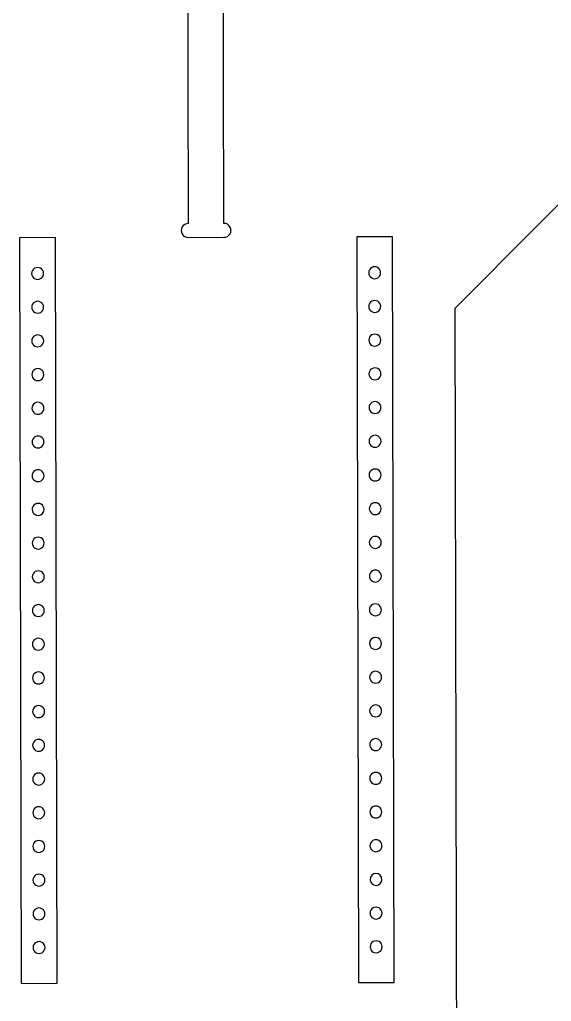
# Model space of a CAD drawing. Extents: x 77 to 3372, y 53 to 3929.
# Drawn here: x 967 to 1725, y 1216 to 2615 of the extents above; entities that cross this region are included whole.
import ezdxf

# ---------------------------------------------------------------- set-up
doc = ezdxf.new("R2010")
doc.units = 0
for name, color, linetype in [('Holes', 7, 'CONTINUOUS'), ('Pocket', 7, 'CONTINUOUS'), ('Profile', 7, 'CONTINUOUS')]:
    doc.layers.add(name, color=color, linetype=linetype)

msp = doc.modelspace()

# ---------------------------------------------------------------- linework, layer by layer
at = {"layer": 'Holes', "color": 7}
for points in [[(992.449745, 2261.826899)], [(992.449745, 2261.826899)], [(1472.920069, 2262.866931)], [(1472.920069, 2262.866931)], [(992.55406, 2213.779941)], [(992.55406, 2213.779941)], [(1473.024384, 2214.819405)], [(1473.024384, 2214.819405)], [(992.658375, 2165.732982)], [(992.658375, 2165.732982)], [(1473.128699, 2166.772163)], [(1473.128699, 2166.772163)], [(992.76269, 2117.68574)], [(992.76269, 2117.68574)], [(1473.233014, 2118.724921)], [(1473.233014, 2118.724921)], [(992.867005, 2069.638214)], [(992.867005, 2069.638214)], [(1473.337329, 2070.677962)], [(1473.337329, 2070.677962)], [(992.97132, 2021.591539)], [(992.97132, 2021.591539)], [(1473.441644, 2022.631004)], [(1473.441644, 2022.631004)], [(993.075635, 1973.544297)], [(993.075635, 1973.544297)], [(1473.545958, 1974.583478)], [(1473.545958, 1974.583478)], [(993.17995, 1925.497055)], [(993.17995, 1925.497055)], [(1473.650273, 1926.536519)], [(1473.650273, 1926.536519)], [(993.283925, 1877.450096)], [(993.283925, 1877.450096)], [(1473.754588, 1878.489844)], [(1473.754588, 1878.489844)], [(993.38824, 1829.402854)], [(993.38824, 1829.402854)], [(1473.858903, 1830.442602)], [(1473.858903, 1830.442602)], [(993.492555, 1781.355612)], [(993.492555, 1781.355612)], [(1473.963218, 1782.395076)], [(1473.963218, 1782.395076)], [(993.596869, 1733.308653)], [(993.596869, 1733.308653)], [(1474.067533, 1734.348118)], [(1474.067533, 1734.348118)], [(993.701184, 1685.261411)], [(993.701184, 1685.261411)], [(1474.171848, 1686.300876)], [(1474.171848, 1686.300876)], [(1474.276163, 1638.253917)], [(1474.276163, 1638.253917)], [(993.805499, 1637.214169)], [(993.805499, 1637.214169)], [(993.909814, 1589.16721)], [(993.909814, 1589.16721)], [(1474.380478, 1590.206958)], [(1474.380478, 1590.206958)], [(994.014129, 1541.120252)], [(994.014129, 1541.120252)], [(1474.484793, 1542.159433)], [(1474.484793, 1542.159433)], [(994.118444, 1493.073009)], [(994.118444, 1493.073009)], [(1474.589108, 1494.112474)], [(1474.589108, 1494.112474)], [(994.222759, 1445.025767)], [(994.222759, 1445.025767)], [(1474.693423, 1446.065232)], [(1474.693423, 1446.065232)], [(994.327074, 1396.978525)], [(994.327074, 1396.978525)], [(1474.797738, 1398.018273)], [(1474.797738, 1398.018273)], [(994.431389, 1348.93185)], [(994.431389, 1348.93185)], [(1474.902053, 1349.971031)], [(1474.902053, 1349.971031)], [(1475.006368, 1301.924072)], [(1475.006368, 1301.924072)], [(994.535704, 1300.884324)], [(994.535704, 1300.884324)]]:
    msp.add_lwpolyline(points, close=True, dxfattribs=at)
for points in [[(985.053451, 2257.573076), (983.529196, 2254.931414), (983.536304, 2251.675775), (985.07208, 2249.040795)], [(985.053451, 2257.573076), (983.529196, 2254.931414), (983.536304, 2251.675775), (985.07208, 2249.040795)], [(992.449745, 2261.826899), (989.399891, 2261.837857), (986.577707, 2260.214738), (985.053451, 2257.573076)], [(992.449745, 2261.826899), (989.399891, 2261.837857), (986.577707, 2260.214738), (985.053451, 2257.573076)], [(999.864544, 2257.605414), (998.328767, 2260.240394), (995.499522, 2261.851175), (992.449745, 2261.826899)], [(999.864544, 2257.605414), (998.328767, 2260.240394), (995.499522, 2261.851175), (992.449745, 2261.826899)], [(999.883173, 2249.073133), (1001.407429, 2251.714794), (1001.40032, 2254.970434), (999.864544, 2257.605414)], [(999.883173, 2249.073133), (1001.407429, 2251.714794), (1001.40032, 2254.970434), (999.864544, 2257.605414)], [(1465.563915, 2258.599723), (1464.050176, 2255.965394), (1464.056821, 2252.723604), (1465.581348, 2250.095503)], [(1465.563915, 2258.599723), (1464.050176, 2255.965394), (1464.056821, 2252.723604), (1465.581348, 2250.095503)], [(1472.920069, 2262.866931), (1469.881804, 2262.860702), (1467.077653, 2261.234052), (1465.563915, 2258.599723)], [(1472.920069, 2262.866931), (1469.881804, 2262.860702), (1467.077653, 2261.234052), (1465.563915, 2258.599723)], [(1480.293656, 2258.629918), (1478.76913, 2261.258019), (1475.958334, 2262.873159), (1472.920069, 2262.866931)], [(1480.293656, 2258.629918), (1478.76913, 2261.258019), (1475.958334, 2262.873159), (1472.920069, 2262.866931)], [(1480.311089, 2250.125698), (1481.824828, 2252.760027), (1481.818182, 2256.001817), (1480.293656, 2258.629918)], [(1480.311089, 2250.125698), (1481.824828, 2252.760027), (1481.818182, 2256.001817), (1480.293656, 2258.629918)], [(985.07208, 2249.040795), (986.607857, 2246.405814), (989.437102, 2244.795033), (992.486879, 2244.819309)], [(985.07208, 2249.040795), (986.607857, 2246.405814), (989.437102, 2244.795033), (992.486879, 2244.819309)], [(992.486879, 2244.819309), (995.536733, 2244.808351), (998.358917, 2246.431471), (999.883173, 2249.073133)], [(992.486879, 2244.819309), (995.536733, 2244.808351), (998.358917, 2246.431471), (999.883173, 2249.073133)], [(1465.581348, 2250.095503), (1467.105874, 2247.467402), (1469.91667, 2245.852262), (1472.954935, 2245.85849)], [(1465.581348, 2250.095503), (1467.105874, 2247.467402), (1469.91667, 2245.852262), (1472.954935, 2245.85849)], [(1472.954935, 2245.85849), (1475.9932, 2245.864719), (1478.79735, 2247.491369), (1480.311089, 2250.125698)], [(1472.954935, 2245.85849), (1475.9932, 2245.864719), (1478.79735, 2247.491369), (1480.311089, 2250.125698)], [(992.55406, 2213.779941), (989.515527, 2213.773859), (986.711109, 2212.147008), (985.197429, 2209.512336)], [(992.55406, 2213.779941), (989.515527, 2213.773859), (986.711109, 2212.147008), (985.197429, 2209.512336)], [(999.929256, 2209.544501), (998.404086, 2212.172538), (995.592591, 2213.787127), (992.55406, 2213.779941)], [(999.929256, 2209.544501), (998.404086, 2212.172538), (995.592591, 2213.787127), (992.55406, 2213.779941)], [(1473.024384, 2214.819405), (1469.979461, 2214.823291), (1467.16483, 2213.198892), (1465.64485, 2210.560477)], [(1473.024384, 2214.819405), (1469.979461, 2214.823291), (1467.16483, 2213.198892), (1465.64485, 2210.560477)], [(1480.421317, 2210.590769), (1478.890532, 2213.22293), (1476.069265, 2214.835775), (1473.024384, 2214.819405)], [(1480.421317, 2210.590769), (1478.890532, 2213.22293), (1476.069265, 2214.835775), (1473.024384, 2214.819405)], [(985.197429, 2209.512336), (983.683748, 2206.877665), (983.690827, 2203.635544), (985.215998, 2201.007507)], [(985.197429, 2209.512336), (983.683748, 2206.877665), (983.690827, 2203.635544), (985.215998, 2201.007507)], [(985.215998, 2201.007507), (986.741168, 2198.37947), (989.552663, 2196.764881), (992.591194, 2196.772067)], [(985.215998, 2201.007507), (986.741168, 2198.37947), (989.552663, 2196.764881), (992.591194, 2196.772067)], [(992.591194, 2196.772067), (995.629727, 2196.778149), (998.434145, 2198.405), (999.947825, 2201.039671)], [(992.591194, 2196.772067), (995.629727, 2196.778149), (998.434145, 2198.405), (999.947825, 2201.039671)], [(999.947825, 2201.039671), (1001.461506, 2203.674343), (1001.454427, 2206.916464), (999.929256, 2209.544501)], [(999.947825, 2201.039671), (1001.461506, 2203.674343), (1001.454427, 2206.916464), (999.929256, 2209.544501)], [(1465.64485, 2210.560477), (1464.12487, 2207.922063), (1464.131532, 2204.672328), (1465.662317, 2202.040168)], [(1465.64485, 2210.560477), (1464.12487, 2207.922063), (1464.131532, 2204.672328), (1465.662317, 2202.040168)], [(1465.662317, 2202.040168), (1467.193101, 2199.408007), (1470.014368, 2197.795162), (1473.05925, 2197.811532)], [(1465.662317, 2202.040168), (1467.193101, 2199.408007), (1470.014368, 2197.795162), (1473.05925, 2197.811532)], [(1473.05925, 2197.811532), (1476.104173, 2197.807646), (1478.918804, 2199.432045), (1480.438784, 2202.070459)], [(1473.05925, 2197.811532), (1476.104173, 2197.807646), (1478.918804, 2199.432045), (1480.438784, 2202.070459)], [(1480.438784, 2202.070459), (1481.958764, 2204.708874), (1481.952102, 2207.958609), (1480.421317, 2210.590769)], [(1480.438784, 2202.070459), (1481.958764, 2204.708874), (1481.952102, 2207.958609), (1480.421317, 2210.590769)], [(985.301619, 2161.465307), (983.787913, 2158.830592), (983.794992, 2155.588416), (985.320188, 2152.960335)], [(985.301619, 2161.465307), (983.787913, 2158.830592), (983.794992, 2155.588416), (985.320188, 2152.960335)], [(992.658375, 2165.732982), (989.619791, 2165.726901), (986.815326, 2164.100023), (985.301619, 2161.465307)], [(992.658375, 2165.732982), (989.619791, 2165.726901), (986.815326, 2164.100023), (985.301619, 2161.465307)], [(1000.033696, 2161.497472), (998.508499, 2164.125553), (995.696957, 2165.740169), (992.658375, 2165.732982)], [(1000.033696, 2161.497472), (998.508499, 2164.125553), (995.696957, 2165.740169), (992.658375, 2165.732982)], [(1000.052265, 2152.9925), (1001.565971, 2155.627215), (1001.558892, 2158.869391), (1000.033696, 2161.497472)], [(1000.052265, 2152.9925), (1001.565971, 2155.627215), (1001.558892, 2158.869391), (1000.033696, 2161.497472)], [(1465.727297, 2162.520896), (1464.201477, 2159.878634), (1464.208155, 2156.621442), (1465.744795, 2153.985458)], [(1465.727297, 2162.520896), (1464.201477, 2159.878634), (1464.208155, 2156.621442), (1465.744795, 2153.985458)], [(1473.128699, 2166.772163), (1470.077552, 2166.785476), (1467.253117, 2165.163158), (1465.727297, 2162.520896)], [(1473.128699, 2166.772163), (1470.077552, 2166.785476), (1467.253117, 2165.163158), (1465.727297, 2162.520896)], [(1480.547468, 2162.551278), (1479.010828, 2165.187262), (1476.179765, 2166.797986), (1473.128699, 2166.772163)], [(1480.547468, 2162.551278), (1479.010828, 2165.187262), (1476.179765, 2166.797986), (1473.128699, 2166.772163)], [(1480.564966, 2154.01584), (1482.090786, 2156.658102), (1482.084109, 2159.915294), (1480.547468, 2162.551278)], [(1480.564966, 2154.01584), (1482.090786, 2156.658102), (1482.084109, 2159.915294), (1480.547468, 2162.551278)], [(985.320188, 2152.960335), (986.845385, 2150.332254), (989.656927, 2148.717638), (992.695509, 2148.724825)], [(985.320188, 2152.960335), (986.845385, 2150.332254), (989.656927, 2148.717638), (992.695509, 2148.724825)], [(992.695509, 2148.724825), (995.734093, 2148.730906), (998.538558, 2150.357784), (1000.052265, 2152.9925)], [(992.695509, 2148.724825), (995.734093, 2148.730906), (998.538558, 2150.357784), (1000.052265, 2152.9925)], [(1465.744795, 2153.985458), (1467.281435, 2151.349474), (1470.112498, 2149.73875), (1473.163565, 2149.764573)], [(1465.744795, 2153.985458), (1467.281435, 2151.349474), (1470.112498, 2149.73875), (1473.163565, 2149.764573)], [(1473.163565, 2149.764573), (1476.214712, 2149.75126), (1479.039147, 2151.373578), (1480.564966, 2154.01584)], [(1473.163565, 2149.764573), (1476.214712, 2149.75126), (1479.039147, 2151.373578), (1480.564966, 2154.01584)], [(985.381834, 2113.426478), (983.861703, 2110.787526), (983.868799, 2107.537147), (985.40044, 2104.904858)], [(985.381834, 2113.426478), (983.861703, 2110.787526), (983.868799, 2107.537147), (985.40044, 2104.904858)], [(992.76269, 2117.68574), (989.717226, 2117.690029), (986.901966, 2116.06543), (985.381834, 2113.426478)], [(992.76269, 2117.68574), (989.717226, 2117.690029), (986.901966, 2116.06543), (985.381834, 2113.426478)], [(1000.162074, 2113.458748), (998.630433, 2116.091037), (995.808106, 2117.703327), (992.76269, 2117.68574)], [(1000.162074, 2113.458748), (998.630433, 2116.091037), (995.808106, 2117.703327), (992.76269, 2117.68574)], [(1000.18068, 2104.937129), (1001.700811, 2107.57608), (1001.693715, 2110.826459), (1000.162074, 2113.458748)], [(1000.18068, 2104.937129), (1001.700811, 2107.57608), (1001.693715, 2110.826459), (1000.162074, 2113.458748)], [(1465.821098, 2114.477401), (1464.292464, 2111.833299), (1464.299149, 2108.572521), (1465.838611, 2105.934708)], [(1465.821098, 2114.477401), (1464.292464, 2111.833299), (1464.299149, 2108.572521), (1465.838611, 2105.934708)], [(1473.233014, 2118.724921), (1470.178888, 2118.742798), (1467.349732, 2117.121504), (1465.821098, 2114.477401)], [(1473.233014, 2118.724921), (1470.178888, 2118.742798), (1467.349732, 2117.121504), (1465.821098, 2114.477401)], [(1480.662282, 2114.507827), (1479.122819, 2117.14564), (1476.28704, 2118.75532), (1473.233014, 2118.724921)], [(1480.662282, 2114.507827), (1479.122819, 2117.14564), (1476.28704, 2118.75532), (1473.233014, 2118.724921)], [(1480.679795, 2105.965134), (1482.208429, 2108.609236), (1482.201745, 2111.870014), (1480.662282, 2114.507827)], [(1480.679795, 2105.965134), (1482.208429, 2108.609236), (1482.201745, 2111.870014), (1480.662282, 2114.507827)], [(985.40044, 2104.904858), (986.93208, 2102.27257), (989.754408, 2100.660279), (992.799824, 2100.677866)], [(985.40044, 2104.904858), (986.93208, 2102.27257), (989.754408, 2100.660279), (992.799824, 2100.677866)], [(992.799824, 2100.677866), (995.845287, 2100.673578), (998.660548, 2102.298177), (1000.18068, 2104.937129)], [(992.799824, 2100.677866), (995.845287, 2100.673578), (998.660548, 2102.298177), (1000.18068, 2104.937129)], [(1465.838611, 2105.934708), (1467.378074, 2103.296896), (1470.213853, 2101.687215), (1473.26788, 2101.717614)], [(1465.838611, 2105.934708), (1467.378074, 2103.296896), (1470.213853, 2101.687215), (1473.26788, 2101.717614)], [(1473.26788, 2101.717614), (1476.322005, 2101.699737), (1479.151161, 2103.321031), (1480.679795, 2105.965134)], [(1473.26788, 2101.717614), (1476.322005, 2101.699737), (1479.151161, 2103.321031), (1480.679795, 2105.965134)], [(985.473788, 2065.383329), (983.950353, 2062.742212), (983.957459, 2059.487624), (985.492412, 2056.853185)], [(985.473788, 2065.383329), (983.950353, 2062.742212), (983.957459, 2059.487624), (985.492412, 2056.853185)], [(992.867005, 2069.638214), (989.818028, 2069.647853), (986.997223, 2068.024446), (985.473788, 2065.383329)], [(992.867005, 2069.638214), (989.818028, 2069.647853), (986.997223, 2068.024446), (985.473788, 2065.383329)], [(1000.278731, 2065.415654), (998.743778, 2068.050093), (995.915911, 2069.661167), (992.867005, 2069.638214)], [(1000.278731, 2065.415654), (998.743778, 2068.050093), (995.915911, 2069.661167), (992.867005, 2069.638214)], [(1000.297356, 2056.885509), (1001.820791, 2059.526626), (1001.813685, 2062.781214), (1000.278731, 2065.415654)], [(1000.297356, 2056.885509), (1001.820791, 2059.526626), (1001.813685, 2062.781214), (1000.278731, 2065.415654)], [(1465.981297, 2066.410826), (1464.467584, 2063.77654), (1464.474229, 2060.534804), (1465.99873, 2057.906747)], [(1465.981297, 2066.410826), (1464.467584, 2063.77654), (1464.474229, 2060.534804), (1465.99873, 2057.906747)], [(1473.337329, 2070.677962), (1470.299114, 2070.671734), (1467.495011, 2069.045111), (1465.981297, 2066.410826)], [(1473.337329, 2070.677962), (1470.299114, 2070.671734), (1467.495011, 2069.045111), (1465.981297, 2066.410826)], [(1465.99873, 2057.906747), (1467.523231, 2055.27869), (1470.33398, 2053.663577), (1473.372195, 2053.669805)], [(1465.99873, 2057.906747), (1467.523231, 2055.27869), (1470.33398, 2053.663577), (1473.372195, 2053.669805)], [(1480.710793, 2066.44102), (1479.186292, 2069.069077), (1476.375543, 2070.68419), (1473.337329, 2070.677962)], [(1480.710793, 2066.44102), (1479.186292, 2069.069077), (1476.375543, 2070.68419), (1473.337329, 2070.677962)], [(1473.372195, 2053.669805), (1476.410409, 2053.676034), (1479.214513, 2055.302657), (1480.728226, 2057.936942)], [(1473.372195, 2053.669805), (1476.410409, 2053.676034), (1479.214513, 2055.302657), (1480.728226, 2057.936942)], [(1480.728226, 2057.936942), (1482.24194, 2060.571227), (1482.235294, 2063.812964), (1480.710793, 2066.44102)], [(1480.728226, 2057.936942), (1482.24194, 2060.571227), (1482.235294, 2063.812964), (1480.710793, 2066.44102)], [(985.492412, 2056.853185), (987.027366, 2054.218746), (989.855233, 2052.607671), (992.904139, 2052.630624)], [(985.492412, 2056.853185), (987.027366, 2054.218746), (989.855233, 2052.607671), (992.904139, 2052.630624)], [(992.904139, 2052.630624), (995.953116, 2052.620985), (998.773921, 2054.244393), (1000.297356, 2056.885509)], [(992.904139, 2052.630624), (995.953116, 2052.620985), (998.773921, 2054.244393), (1000.297356, 2056.885509)], [(985.614689, 2017.323935), (984.101008, 2014.689263), (984.108087, 2011.447142), (985.633257, 2008.819105)], [(985.614689, 2017.323935), (984.101008, 2014.689263), (984.108087, 2011.447142), (985.633257, 2008.819105)], [(992.97132, 2021.591539), (989.932786, 2021.585457), (987.128369, 2019.958606), (985.614689, 2017.323935)], [(992.97132, 2021.591539), (989.932786, 2021.585457), (987.128369, 2019.958606), (985.614689, 2017.323935)], [(1000.346516, 2017.356099), (998.821345, 2019.984136), (996.009851, 2021.598726), (992.97132, 2021.591539)], [(1000.346516, 2017.356099), (998.821345, 2019.984136), (996.009851, 2021.598726), (992.97132, 2021.591539)], [(1000.365085, 2008.85127), (1001.878766, 2011.485941), (1001.871687, 2014.728063), (1000.346516, 2017.356099)], [(1000.365085, 2008.85127), (1001.878766, 2011.485941), (1001.871687, 2014.728063), (1000.346516, 2017.356099)], [(1466.06211, 2018.372076), (1464.54213, 2015.733661), (1464.548792, 2012.483927), (1466.079576, 2009.851766)], [(1466.06211, 2018.372076), (1464.54213, 2015.733661), (1464.548792, 2012.483927), (1466.079576, 2009.851766)], [(1473.441644, 2022.631004), (1470.396721, 2022.63489), (1467.58209, 2021.01049), (1466.06211, 2018.372076)], [(1473.441644, 2022.631004), (1470.396721, 2022.63489), (1467.58209, 2021.01049), (1466.06211, 2018.372076)], [(1480.838577, 2018.402368), (1479.307792, 2021.034528), (1476.486525, 2022.647374), (1473.441644, 2022.631004)], [(1480.838577, 2018.402368), (1479.307792, 2021.034528), (1476.486525, 2022.647374), (1473.441644, 2022.631004)], [(1480.856043, 2009.882058), (1482.376023, 2012.520472), (1482.369361, 2015.770207), (1480.838577, 2018.402368)], [(1480.856043, 2009.882058), (1482.376023, 2012.520472), (1482.369361, 2015.770207), (1480.838577, 2018.402368)], [(985.633257, 2008.819105), (987.158428, 2006.191069), (989.969923, 2004.576479), (993.008454, 2004.583666)], [(985.633257, 2008.819105), (987.158428, 2006.191069), (989.969923, 2004.576479), (993.008454, 2004.583666)], [(993.008454, 2004.583666), (996.046987, 2004.589747), (998.851405, 2006.216598), (1000.365085, 2008.85127)], [(993.008454, 2004.583666), (996.046987, 2004.589747), (998.851405, 2006.216598), (1000.365085, 2008.85127)], [(1466.079576, 2009.851766), (1467.610361, 2007.219606), (1470.431628, 2005.60676), (1473.47651, 2005.62313)], [(1466.079576, 2009.851766), (1467.610361, 2007.219606), (1470.431628, 2005.60676), (1473.47651, 2005.62313)], [(1473.47651, 2005.62313), (1476.521433, 2005.619244), (1479.336063, 2007.243643), (1480.856043, 2009.882058)], [(1473.47651, 2005.62313), (1476.521433, 2005.619244), (1479.336063, 2007.243643), (1480.856043, 2009.882058)], [(993.075635, 1973.544297), (990.030171, 1973.548586), (987.214911, 1971.923987), (985.694779, 1969.285035)], [(993.075635, 1973.544297), (990.030171, 1973.548586), (987.214911, 1971.923987), (985.694779, 1969.285035)], [(1000.475019, 1969.317305), (998.943378, 1971.949594), (996.121051, 1973.561884), (993.075635, 1973.544297)], [(1000.475019, 1969.317305), (998.943378, 1971.949594), (996.121051, 1973.561884), (993.075635, 1973.544297)], [(1473.545958, 1974.583478), (1470.491833, 1974.601355), (1467.662677, 1972.980061), (1466.134043, 1970.335959)], [(1473.545958, 1974.583478), (1470.491833, 1974.601355), (1467.662677, 1972.980061), (1466.134043, 1970.335959)], [(1480.975227, 1970.366384), (1479.435764, 1973.004197), (1476.599985, 1974.613877), (1473.545958, 1974.583478)], [(1480.975227, 1970.366384), (1479.435764, 1973.004197), (1476.599985, 1974.613877), (1473.545958, 1974.583478)], [(985.694779, 1969.285035), (984.174648, 1966.646083), (984.181744, 1963.395704), (985.713385, 1960.763415)], [(985.694779, 1969.285035), (984.174648, 1966.646083), (984.181744, 1963.395704), (985.713385, 1960.763415)], [(985.713385, 1960.763415), (987.245025, 1958.131127), (990.067353, 1956.518836), (993.112769, 1956.536424)], [(985.713385, 1960.763415), (987.245025, 1958.131127), (990.067353, 1956.518836), (993.112769, 1956.536424)], [(993.112769, 1956.536424), (996.158232, 1956.532135), (998.973493, 1958.156734), (1000.493624, 1960.795686)], [(993.112769, 1956.536424), (996.158232, 1956.532135), (998.973493, 1958.156734), (1000.493624, 1960.795686)], [(1000.493624, 1960.795686), (1002.013756, 1963.434637), (1002.006659, 1966.685016), (1000.475019, 1969.317305)], [(1000.493624, 1960.795686), (1002.013756, 1963.434637), (1002.006659, 1966.685016), (1000.475019, 1969.317305)], [(1466.134043, 1970.335959), (1464.605409, 1967.691856), (1464.612094, 1964.431078), (1466.151556, 1961.793265)], [(1466.134043, 1970.335959), (1464.605409, 1967.691856), (1464.612094, 1964.431078), (1466.151556, 1961.793265)], [(1466.151556, 1961.793265), (1467.691019, 1959.155453), (1470.526798, 1957.545772), (1473.580825, 1957.576172)], [(1466.151556, 1961.793265), (1467.691019, 1959.155453), (1470.526798, 1957.545772), (1473.580825, 1957.576172)], [(1473.580825, 1957.576172), (1476.63495, 1957.558294), (1479.464106, 1959.179588), (1480.99274, 1961.823691)], [(1473.580825, 1957.576172), (1476.63495, 1957.558294), (1479.464106, 1959.179588), (1480.99274, 1961.823691)], [(1480.99274, 1961.823691), (1482.521374, 1964.467793), (1482.51469, 1967.728571), (1480.975227, 1970.366384)], [(1480.99274, 1961.823691), (1482.521374, 1964.467793), (1482.51469, 1967.728571), (1480.975227, 1970.366384)], [(985.799094, 1921.237793), (984.278962, 1918.598841), (984.286059, 1915.348462), (985.8177, 1912.716173)], [(985.799094, 1921.237793), (984.278962, 1918.598841), (984.286059, 1915.348462), (985.8177, 1912.716173)], [(993.17995, 1925.497055), (990.134486, 1925.501344), (987.319226, 1923.876744), (985.799094, 1921.237793)], [(993.17995, 1925.497055), (990.134486, 1925.501344), (987.319226, 1923.876744), (985.799094, 1921.237793)], [(1000.579334, 1921.270063), (999.047693, 1923.902352), (996.225366, 1925.514642), (993.17995, 1925.497055)], [(1000.579334, 1921.270063), (999.047693, 1923.902352), (996.225366, 1925.514642), (993.17995, 1925.497055)], [(1000.597939, 1912.748443), (1002.118071, 1915.387395), (1002.110974, 1918.637774), (1000.579334, 1921.270063)], [(1000.597939, 1912.748443), (1002.118071, 1915.387395), (1002.110974, 1918.637774), (1000.579334, 1921.270063)], [(1466.289276, 1922.271106), (1464.774259, 1919.635929), (1464.780962, 1916.39249), (1466.306859, 1913.763597)], [(1466.289276, 1922.271106), (1464.774259, 1919.635929), (1464.780962, 1916.39249), (1466.306859, 1913.763597)], [(1473.650273, 1926.536519), (1470.610632, 1926.532448), (1467.804294, 1924.906284), (1466.289276, 1922.271106)], [(1473.650273, 1926.536519), (1470.610632, 1926.532448), (1467.804294, 1924.906284), (1466.289276, 1922.271106)], [(1481.028838, 1922.301568), (1479.502941, 1924.930461), (1476.689906, 1926.545012), (1473.650273, 1926.536519)], [(1481.028838, 1922.301568), (1479.502941, 1924.930461), (1476.689906, 1926.545012), (1473.650273, 1926.536519)], [(1481.04642, 1913.794059), (1482.561437, 1916.429236), (1482.554734, 1919.672675), (1481.028838, 1922.301568)], [(1481.04642, 1913.794059), (1482.561437, 1916.429236), (1482.554734, 1919.672675), (1481.028838, 1922.301568)], [(985.8177, 1912.716173), (987.34934, 1910.083885), (990.171668, 1908.471594), (993.217084, 1908.489181)], [(985.8177, 1912.716173), (987.34934, 1910.083885), (990.171668, 1908.471594), (993.217084, 1908.489181)], [(993.217084, 1908.489181), (996.262547, 1908.484893), (999.077808, 1910.109492), (1000.597939, 1912.748443)], [(993.217084, 1908.489181), (996.262547, 1908.484893), (999.077808, 1910.109492), (1000.597939, 1912.748443)], [(1466.306859, 1913.763597), (1467.832755, 1911.134704), (1470.645791, 1909.520153), (1473.685423, 1909.528646)], [(1466.306859, 1913.763597), (1467.832755, 1911.134704), (1470.645791, 1909.520153), (1473.685423, 1909.528646)], [(1473.685423, 1909.528646), (1476.725065, 1909.532717), (1479.531403, 1911.158882), (1481.04642, 1913.794059)], [(1473.685423, 1909.528646), (1476.725065, 1909.532717), (1479.531403, 1911.158882), (1481.04642, 1913.794059)], [(993.283925, 1877.450096), (990.245391, 1877.444014), (987.440974, 1875.817163), (985.927293, 1873.182492)], [(993.283925, 1877.450096), (990.245391, 1877.444014), (987.440974, 1875.817163), (985.927293, 1873.182492)], [(1000.659121, 1873.214656), (999.13395, 1875.842693), (996.322456, 1877.457283), (993.283925, 1877.450096)], [(1000.659121, 1873.214656), (999.13395, 1875.842693), (996.322456, 1877.457283), (993.283925, 1877.450096)], [(1473.754588, 1878.489844), (1470.709636, 1878.493648), (1467.895018, 1876.869168), (1466.375076, 1874.230697)], [(1473.754588, 1878.489844), (1470.709636, 1878.493648), (1467.895018, 1876.869168), (1466.375076, 1874.230697)], [(1481.151642, 1874.261235), (1479.620808, 1876.893401), (1476.799499, 1878.506234), (1473.754588, 1878.489844)], [(1481.151642, 1874.261235), (1479.620808, 1876.893401), (1476.799499, 1878.506234), (1473.754588, 1878.489844)], [(985.927293, 1873.182492), (984.413613, 1870.54782), (984.420691, 1867.305699), (985.945862, 1864.677662)], [(985.927293, 1873.182492), (984.413613, 1870.54782), (984.420691, 1867.305699), (985.945862, 1864.677662)], [(985.945862, 1864.677662), (987.471033, 1862.049626), (990.282527, 1860.435036), (993.321058, 1860.442223)], [(985.945862, 1864.677662), (987.471033, 1862.049626), (990.282527, 1860.435036), (993.321058, 1860.442223)], [(993.321058, 1860.442223), (996.359592, 1860.448304), (999.164009, 1862.075155), (1000.67769, 1864.709827)], [(993.321058, 1860.442223), (996.359592, 1860.448304), (999.164009, 1862.075155), (1000.67769, 1864.709827)], [(1000.67769, 1864.709827), (1002.19137, 1867.344498), (1002.184292, 1870.58662), (1000.659121, 1873.214656)], [(1000.67769, 1864.709827), (1002.19137, 1867.344498), (1002.184292, 1870.58662), (1000.659121, 1873.214656)], [(1466.375076, 1874.230697), (1464.855134, 1871.592226), (1464.86185, 1868.342463), (1466.392684, 1865.710296)], [(1466.375076, 1874.230697), (1464.855134, 1871.592226), (1464.86185, 1868.342463), (1466.392684, 1865.710296)], [(1466.392684, 1865.710296), (1467.923519, 1863.07813), (1470.744827, 1861.465298), (1473.789738, 1861.481687)], [(1466.392684, 1865.710296), (1467.923519, 1863.07813), (1470.744827, 1861.465298), (1473.789738, 1861.481687)], [(1473.789738, 1861.481687), (1476.834691, 1861.477883), (1479.649309, 1863.102363), (1481.169251, 1865.740834)], [(1473.789738, 1861.481687), (1476.834691, 1861.477883), (1479.649309, 1863.102363), (1481.169251, 1865.740834)], [(1481.169251, 1865.740834), (1482.689192, 1868.379305), (1482.682476, 1871.629069), (1481.151642, 1874.261235)], [(1481.169251, 1865.740834), (1482.689192, 1868.379305), (1482.682476, 1871.629069), (1481.151642, 1874.261235)], [(986.013978, 1825.141319), (984.495603, 1822.503534), (984.502695, 1819.255404), (986.032573, 1816.624274)], [(986.013978, 1825.141319), (984.495603, 1822.503534), (984.502695, 1819.255404), (986.032573, 1816.624274)], [(993.38824, 1829.402854), (990.34466, 1829.404319), (987.532352, 1827.779105), (986.013978, 1825.141319)], [(993.38824, 1829.402854), (990.34466, 1829.404319), (987.532352, 1827.779105), (986.013978, 1825.141319)], [(1000.78104, 1825.173561), (999.251161, 1827.804691), (996.431783, 1829.417609), (993.38824, 1829.402854)], [(1000.78104, 1825.173561), (999.251161, 1827.804691), (996.431783, 1829.417609), (993.38824, 1829.402854)], [(1000.799635, 1816.656515), (1002.31801, 1819.294301), (1002.310918, 1822.54243), (1000.78104, 1825.173561)], [(1000.799635, 1816.656515), (1002.31801, 1819.294301), (1002.310918, 1822.54243), (1000.78104, 1825.173561)], [(1466.479247, 1826.183604), (1464.959241, 1823.545145), (1464.965903, 1820.295356), (1466.496713, 1817.663152)], [(1466.479247, 1826.183604), (1464.959241, 1823.545145), (1464.965903, 1820.295356), (1466.496713, 1817.663152)], [(1473.858903, 1830.442602), (1470.81393, 1830.446488), (1467.999252, 1828.822062), (1466.479247, 1826.183604)], [(1473.858903, 1830.442602), (1470.81393, 1830.446488), (1467.999252, 1828.822062), (1466.479247, 1826.183604)], [(1481.25596, 1826.213895), (1479.72515, 1828.8461), (1476.903835, 1830.458972), (1473.858903, 1830.442602)], [(1481.25596, 1826.213895), (1479.72515, 1828.8461), (1476.903835, 1830.458972), (1473.858903, 1830.442602)], [(1481.273426, 1817.693444), (1482.793432, 1820.331902), (1482.78677, 1823.581691), (1481.25596, 1826.213895)], [(1481.273426, 1817.693444), (1482.793432, 1820.331902), (1482.78677, 1823.581691), (1481.25596, 1826.213895)], [(986.032573, 1816.624274), (987.562452, 1813.993143), (990.38183, 1812.380226), (993.425373, 1812.394981)], [(986.032573, 1816.624274), (987.562452, 1813.993143), (990.38183, 1812.380226), (993.425373, 1812.394981)], [(993.425373, 1812.394981), (996.468953, 1812.393516), (999.281261, 1814.018729), (1000.799635, 1816.656515)], [(993.425373, 1812.394981), (996.468953, 1812.393516), (999.281261, 1814.018729), (1000.799635, 1816.656515)], [(1466.496713, 1817.663152), (1468.027523, 1815.030947), (1470.848837, 1813.418075), (1473.893769, 1813.434445)], [(1466.496713, 1817.663152), (1468.027523, 1815.030947), (1470.848837, 1813.418075), (1473.893769, 1813.434445)], [(1473.893769, 1813.434445), (1476.938743, 1813.430559), (1479.753421, 1815.054985), (1481.273426, 1817.693444)], [(1473.893769, 1813.434445), (1476.938743, 1813.430559), (1479.753421, 1815.054985), (1481.273426, 1817.693444)], [(993.492555, 1781.355612), (990.447091, 1781.359901), (987.631831, 1779.735302), (986.111699, 1777.09635)], [(993.492555, 1781.355612), (990.447091, 1781.359901), (987.631831, 1779.735302), (986.111699, 1777.09635)], [(1000.891939, 1777.12862), (999.360298, 1779.760909), (996.53797, 1781.373199), (993.492555, 1781.355612)], [(1000.891939, 1777.12862), (999.360298, 1779.760909), (996.53797, 1781.373199), (993.492555, 1781.355612)], [(1466.560681, 1778.144103), (1465.034583, 1775.501602), (1465.041315, 1772.243997), (1466.578323, 1769.607826)], [(1466.560681, 1778.144103), (1465.034583, 1775.501602), (1465.041315, 1772.243997), (1466.578323, 1769.607826)], [(1473.963218, 1782.395076), (1470.911727, 1782.408856), (1468.086779, 1780.786604), (1466.560681, 1778.144103)], [(1473.963218, 1782.395076), (1470.911727, 1782.408856), (1468.086779, 1780.786604), (1466.560681, 1778.144103)], [(1481.383264, 1778.174737), (1479.846256, 1780.810907), (1477.014626, 1782.421469), (1473.963218, 1782.395076)], [(1481.383264, 1778.174737), (1479.846256, 1780.810907), (1477.014626, 1782.421469), (1473.963218, 1782.395076)], [(1481.400905, 1769.63846), (1482.927003, 1772.280961), (1482.920271, 1775.538566), (1481.383264, 1778.174737)], [(1481.400905, 1769.63846), (1482.927003, 1772.280961), (1482.920271, 1775.538566), (1481.383264, 1778.174737)], [(986.111699, 1777.09635), (984.591567, 1774.457398), (984.598664, 1771.207019), (986.130304, 1768.57473)], [(986.111699, 1777.09635), (984.591567, 1774.457398), (984.598664, 1771.207019), (986.130304, 1768.57473)], [(986.130304, 1768.57473), (987.661945, 1765.942442), (990.484273, 1764.330151), (993.529688, 1764.347739)], [(986.130304, 1768.57473), (987.661945, 1765.942442), (990.484273, 1764.330151), (993.529688, 1764.347739)], [(993.529688, 1764.347739), (996.575152, 1764.34345), (999.390412, 1765.968049), (1000.910544, 1768.607001)], [(993.529688, 1764.347739), (996.575152, 1764.34345), (999.390412, 1765.968049), (1000.910544, 1768.607001)], [(1000.910544, 1768.607001), (1002.430676, 1771.245952), (1002.423579, 1774.496331), (1000.891939, 1777.12862)], [(1000.910544, 1768.607001), (1002.430676, 1771.245952), (1002.423579, 1774.496331), (1000.891939, 1777.12862)], [(1466.578323, 1769.607826), (1468.11533, 1766.971655), (1470.94696, 1765.361094), (1473.998368, 1765.387487)], [(1466.578323, 1769.607826), (1468.11533, 1766.971655), (1470.94696, 1765.361094), (1473.998368, 1765.387487)], [(1473.998368, 1765.387487), (1477.049859, 1765.373707), (1479.874808, 1766.995959), (1481.400905, 1769.63846)], [(1473.998368, 1765.387487), (1477.049859, 1765.373707), (1479.874808, 1766.995959), (1481.400905, 1769.63846)], [(986.216014, 1729.049391), (984.695882, 1726.410439), (984.702979, 1723.16006), (986.234619, 1720.527772)], [(986.216014, 1729.049391), (984.695882, 1726.410439), (984.702979, 1723.16006), (986.234619, 1720.527772)], [(993.596869, 1733.308653), (990.551406, 1733.312942), (987.736146, 1731.688343), (986.216014, 1729.049391)], [(993.596869, 1733.308653), (990.551406, 1733.312942), (987.736146, 1731.688343), (986.216014, 1729.049391)], [(1000.996253, 1729.081661), (999.464613, 1731.71395), (996.642285, 1733.32624), (993.596869, 1733.308653)], [(1000.996253, 1729.081661), (999.464613, 1731.71395), (996.642285, 1733.32624), (993.596869, 1733.308653)], [(1001.014859, 1720.560042), (1002.534991, 1723.198994), (1002.527894, 1726.449373), (1000.996253, 1729.081661)], [(1001.014859, 1720.560042), (1002.534991, 1723.198994), (1002.527894, 1726.449373), (1000.996253, 1729.081661)], [(1474.067533, 1734.348118), (1469.370939, 1734.338411), (1465.571465, 1730.523201), (1465.581171, 1725.826606)], [(1474.067533, 1734.348118), (1469.370939, 1734.338411), (1465.571465, 1730.523201), (1465.581171, 1725.826606)], [(1465.581171, 1725.826606), (1465.590878, 1721.130012), (1469.406088, 1717.330538), (1474.102683, 1717.340244)], [(1465.581171, 1725.826606), (1465.590878, 1721.130012), (1469.406088, 1717.330538), (1474.102683, 1717.340244)], [(1481.440946, 1730.11137), (1479.916426, 1732.739357), (1477.105697, 1734.354397), (1474.067533, 1734.348118)], [(1481.440946, 1730.11137), (1479.916426, 1732.739357), (1477.105697, 1734.354397), (1474.067533, 1734.348118)], [(1474.102683, 1717.340244), (1477.140847, 1717.346523), (1479.944876, 1718.973166), (1481.458521, 1721.607433)], [(1474.102683, 1717.340244), (1477.140847, 1717.346523), (1479.944876, 1718.973166), (1481.458521, 1721.607433)], [(1481.458521, 1721.607433), (1482.972165, 1724.2417), (1482.965465, 1727.483382), (1481.440946, 1730.11137)], [(1481.458521, 1721.607433), (1482.972165, 1724.2417), (1482.965465, 1727.483382), (1481.440946, 1730.11137)], [(986.234619, 1720.527772), (987.76626, 1717.895483), (990.588588, 1716.283193), (993.634003, 1716.30078)], [(986.234619, 1720.527772), (987.76626, 1717.895483), (990.588588, 1716.283193), (993.634003, 1716.30078)], [(993.634003, 1716.30078), (996.679467, 1716.296491), (999.494727, 1717.92109), (1001.014859, 1720.560042)], [(993.634003, 1716.30078), (996.679467, 1716.296491), (999.494727, 1717.92109), (1001.014859, 1720.560042)], [(986.344553, 1680.993807), (984.830873, 1678.359135), (984.837951, 1675.117014), (986.363122, 1672.488977)], [(986.344553, 1680.993807), (984.830873, 1678.359135), (984.837951, 1675.117014), (986.363122, 1672.488977)], [(993.701184, 1685.261411), (990.662651, 1685.255329), (987.858234, 1683.628478), (986.344553, 1680.993807)], [(993.701184, 1685.261411), (990.662651, 1685.255329), (987.858234, 1683.628478), (986.344553, 1680.993807)], [(1001.076381, 1681.025971), (999.55121, 1683.654008), (996.739715, 1685.268598), (993.701184, 1685.261411)], [(1001.076381, 1681.025971), (999.55121, 1683.654008), (996.739715, 1685.268598), (993.701184, 1685.261411)], [(1001.09495, 1672.521142), (1002.60863, 1675.155813), (1002.601552, 1678.397935), (1001.076381, 1681.025971)], [(1001.09495, 1672.521142), (1002.60863, 1675.155813), (1002.601552, 1678.397935), (1001.076381, 1681.025971)], [(1466.792314, 1682.041948), (1465.272334, 1679.403533), (1465.278996, 1676.153799), (1466.809781, 1673.521638)], [(1466.792314, 1682.041948), (1465.272334, 1679.403533), (1465.278996, 1676.153799), (1466.809781, 1673.521638)], [(1474.171848, 1686.300876), (1471.126925, 1686.304762), (1468.312294, 1684.680362), (1466.792314, 1682.041948)], [(1474.171848, 1686.300876), (1471.126925, 1686.304762), (1468.312294, 1684.680362), (1466.792314, 1682.041948)], [(1481.568781, 1682.07224), (1480.037997, 1684.7044), (1477.21673, 1686.317246), (1474.171848, 1686.300876)], [(1481.568781, 1682.07224), (1480.037997, 1684.7044), (1477.21673, 1686.317246), (1474.171848, 1686.300876)], [(1481.586248, 1673.55193), (1483.106228, 1676.190344), (1483.099566, 1679.440079), (1481.568781, 1682.07224)], [(1481.586248, 1673.55193), (1483.106228, 1676.190344), (1483.099566, 1679.440079), (1481.568781, 1682.07224)], [(986.363122, 1672.488977), (987.888293, 1669.860941), (990.699787, 1668.246351), (993.738318, 1668.253538)], [(986.363122, 1672.488977), (987.888293, 1669.860941), (990.699787, 1668.246351), (993.738318, 1668.253538)], [(993.738318, 1668.253538), (996.776852, 1668.259619), (999.581269, 1669.88647), (1001.09495, 1672.521142)], [(993.738318, 1668.253538), (996.776852, 1668.259619), (999.581269, 1669.88647), (1001.09495, 1672.521142)], [(1466.809781, 1673.521638), (1468.340566, 1670.889478), (1471.161833, 1669.276632), (1474.206714, 1669.293002)], [(1466.809781, 1673.521638), (1468.340566, 1670.889478), (1471.161833, 1669.276632), (1474.206714, 1669.293002)], [(1474.206714, 1669.293002), (1477.251637, 1669.289116), (1480.066268, 1670.913515), (1481.586248, 1673.55193)], [(1474.206714, 1669.293002), (1477.251637, 1669.289116), (1480.066268, 1670.913515), (1481.586248, 1673.55193)], [(1474.276163, 1638.253917), (1471.231261, 1638.257721), (1468.41669, 1636.633268), (1466.896774, 1633.994841)], [(1474.276163, 1638.253917), (1471.231261, 1638.257721), (1468.41669, 1636.633268), (1466.896774, 1633.994841)], [(1481.673094, 1634.025379), (1480.142285, 1636.657501), (1477.321023, 1638.270306), (1474.276163, 1638.253917)], [(1481.673094, 1634.025379), (1480.142285, 1636.657501), (1477.321023, 1638.270306), (1474.276163, 1638.253917)], [(986.410121, 1632.96003), (984.886109, 1630.31853), (984.893217, 1627.063204), (986.428749, 1624.428384)], [(986.410121, 1632.96003), (984.886109, 1630.31853), (984.893217, 1627.063204), (986.428749, 1624.428384)], [(993.805499, 1637.214169), (990.755906, 1637.224735), (987.934132, 1635.601529), (986.410121, 1632.96003)], [(993.805499, 1637.214169), (990.755906, 1637.224735), (987.934132, 1635.601529), (986.410121, 1632.96003)], [(986.428749, 1624.428384), (987.96428, 1621.793565), (990.793115, 1620.182697), (993.842633, 1620.206579)], [(986.428749, 1624.428384), (987.96428, 1621.793565), (990.793115, 1620.182697), (993.842633, 1620.206579)], [(1001.219384, 1632.992364), (999.683852, 1635.627183), (996.855017, 1637.238051), (993.805499, 1637.214169)], [(1001.219384, 1632.992364), (999.683852, 1635.627183), (996.855017, 1637.238051), (993.805499, 1637.214169)], [(993.842633, 1620.206579), (996.892227, 1620.196013), (999.714, 1621.819219), (1001.238012, 1624.460718)], [(993.842633, 1620.206579), (996.892227, 1620.196013), (999.714, 1621.819219), (1001.238012, 1624.460718)], [(1001.238012, 1624.460718), (1002.762023, 1627.102218), (1002.754916, 1630.357544), (1001.219384, 1632.992364)], [(1001.238012, 1624.460718), (1002.762023, 1627.102218), (1002.754916, 1630.357544), (1001.219384, 1632.992364)], [(1466.896774, 1633.994841), (1465.376857, 1631.356414), (1465.383573, 1628.106704), (1466.914382, 1625.474582)], [(1466.896774, 1633.994841), (1465.376857, 1631.356414), (1465.383573, 1628.106704), (1466.914382, 1625.474582)], [(1466.914382, 1625.474582), (1468.445191, 1622.84246), (1471.266452, 1621.229654), (1474.311313, 1621.246044)], [(1466.914382, 1625.474582), (1468.445191, 1622.84246), (1471.266452, 1621.229654), (1474.311313, 1621.246044)], [(1474.311313, 1621.246044), (1477.356215, 1621.24224), (1480.170786, 1622.866693), (1481.690702, 1625.50512)], [(1474.311313, 1621.246044), (1477.356215, 1621.24224), (1480.170786, 1622.866693), (1481.690702, 1625.50512)], [(1481.690702, 1625.50512), (1483.210619, 1628.143547), (1483.203903, 1631.393256), (1481.673094, 1634.025379)], [(1481.690702, 1625.50512), (1483.210619, 1628.143547), (1483.203903, 1631.393256), (1481.673094, 1634.025379)], [(986.528959, 1584.907948), (985.008827, 1582.268996), (985.015924, 1579.018618), (986.547564, 1576.386329)], [(986.528959, 1584.907948), (985.008827, 1582.268996), (985.015924, 1579.018618), (986.547564, 1576.386329)], [(993.909814, 1589.16721), (990.864351, 1589.171499), (988.04909, 1587.5469), (986.528959, 1584.907948)], [(993.909814, 1589.16721), (990.864351, 1589.171499), (988.04909, 1587.5469), (986.528959, 1584.907948)], [(1001.309198, 1584.940218), (999.777558, 1587.572507), (996.95523, 1589.184798), (993.909814, 1589.16721)], [(1001.309198, 1584.940218), (999.777558, 1587.572507), (996.95523, 1589.184798), (993.909814, 1589.16721)], [(1001.327804, 1576.418599), (1002.847936, 1579.057551), (1002.840839, 1582.30793), (1001.309198, 1584.940218)], [(1001.327804, 1576.418599), (1002.847936, 1579.057551), (1002.840839, 1582.30793), (1001.309198, 1584.940218)], [(1467.024447, 1585.939822), (1465.510733, 1583.305536), (1465.517379, 1580.0638), (1467.04188, 1577.435743)], [(1467.024447, 1585.939822), (1465.510733, 1583.305536), (1465.517379, 1580.0638), (1467.04188, 1577.435743)], [(1474.380478, 1590.206958), (1471.342264, 1590.20073), (1468.53816, 1588.574107), (1467.024447, 1585.939822)], [(1474.380478, 1590.206958), (1471.342264, 1590.20073), (1468.53816, 1588.574107), (1467.024447, 1585.939822)], [(1481.753943, 1585.970017), (1480.229441, 1588.598073), (1477.418693, 1590.213187), (1474.380478, 1590.206958)], [(1481.753943, 1585.970017), (1480.229441, 1588.598073), (1477.418693, 1590.213187), (1474.380478, 1590.206958)], [(1481.771376, 1577.465938), (1483.285089, 1580.100223), (1483.278444, 1583.34196), (1481.753943, 1585.970017)], [(1481.771376, 1577.465938), (1483.285089, 1580.100223), (1483.278444, 1583.34196), (1481.753943, 1585.970017)], [(986.547564, 1576.386329), (988.079205, 1573.75404), (990.901532, 1572.14175), (993.946948, 1572.159337)], [(986.547564, 1576.386329), (988.079205, 1573.75404), (990.901532, 1572.14175), (993.946948, 1572.159337)], [(993.946948, 1572.159337), (996.992412, 1572.155048), (999.807672, 1573.779647), (1001.327804, 1576.418599)], [(993.946948, 1572.159337), (996.992412, 1572.155048), (999.807672, 1573.779647), (1001.327804, 1576.418599)], [(1467.04188, 1577.435743), (1468.566381, 1574.807686), (1471.37713, 1573.192573), (1474.415344, 1573.198802)], [(1467.04188, 1577.435743), (1468.566381, 1574.807686), (1471.37713, 1573.192573), (1474.415344, 1573.198802)], [(1474.415344, 1573.198802), (1477.453559, 1573.20503), (1480.257662, 1574.831653), (1481.771376, 1577.465938)], [(1474.415344, 1573.198802), (1477.453559, 1573.20503), (1480.257662, 1574.831653), (1481.771376, 1577.465938)], [(994.014129, 1541.120252), (990.975545, 1541.114171), (988.17108, 1539.487293), (986.657374, 1536.852577)], [(994.014129, 1541.120252), (990.975545, 1541.114171), (988.17108, 1539.487293), (986.657374, 1536.852577)], [(1001.38945, 1536.884742), (999.864253, 1539.512822), (997.052711, 1541.127439), (994.014129, 1541.120252)], [(1001.38945, 1536.884742), (999.864253, 1539.512822), (997.052711, 1541.127439), (994.014129, 1541.120252)], [(1474.484793, 1542.159433), (1471.435101, 1542.170557), (1468.612953, 1540.547762), (1467.088495, 1537.906403)], [(1474.484793, 1542.159433), (1471.435101, 1542.170557), (1468.612953, 1540.547762), (1467.088495, 1537.906403)], [(1481.898467, 1537.936764), (1480.363192, 1540.57185), (1477.534414, 1542.183061), (1474.484793, 1542.159433)], [(1481.898467, 1537.936764), (1480.363192, 1540.57185), (1477.534414, 1542.183061), (1474.484793, 1542.159433)], [(986.657374, 1536.852577), (985.143667, 1534.217862), (985.150746, 1530.975686), (986.675943, 1528.347605)], [(986.657374, 1536.852577), (985.143667, 1534.217862), (985.150746, 1530.975686), (986.675943, 1528.347605)], [(986.675943, 1528.347605), (988.201139, 1525.719524), (991.012681, 1524.104908), (994.051263, 1524.112095)], [(986.675943, 1528.347605), (988.201139, 1525.719524), (991.012681, 1524.104908), (994.051263, 1524.112095)], [(994.051263, 1524.112095), (997.089848, 1524.118176), (999.894313, 1525.745054), (1001.408019, 1528.379769)], [(994.051263, 1524.112095), (997.089848, 1524.118176), (999.894313, 1525.745054), (1001.408019, 1528.379769)], [(1001.408019, 1528.379769), (1002.921725, 1531.014485), (1002.914646, 1534.256661), (1001.38945, 1536.884742)], [(1001.408019, 1528.379769), (1002.921725, 1531.014485), (1002.914646, 1534.256661), (1001.38945, 1536.884742)], [(1467.088495, 1537.906403), (1465.564037, 1535.265045), (1465.570711, 1532.009597), (1467.105985, 1529.374511)], [(1467.088495, 1537.906403), (1465.564037, 1535.265045), (1465.570711, 1532.009597), (1467.105985, 1529.374511)], [(1467.105985, 1529.374511), (1468.64126, 1526.739426), (1471.470038, 1525.128215), (1474.519659, 1525.151843)], [(1467.105985, 1529.374511), (1468.64126, 1526.739426), (1471.470038, 1525.128215), (1474.519659, 1525.151843)], [(1474.519659, 1525.151843), (1477.569351, 1525.140718), (1480.3915, 1526.763514), (1481.915958, 1529.404872)], [(1474.519659, 1525.151843), (1477.569351, 1525.140718), (1480.3915, 1526.763514), (1481.915958, 1529.404872)], [(1481.915958, 1529.404872), (1483.440415, 1532.046231), (1483.433742, 1535.301678), (1481.898467, 1537.936764)], [(1481.915958, 1529.404872), (1483.440415, 1532.046231), (1483.433742, 1535.301678), (1481.898467, 1537.936764)], [(986.761813, 1488.805405), (985.248132, 1486.170734), (985.255211, 1482.928612), (986.780382, 1480.300576)], [(986.761813, 1488.805405), (985.248132, 1486.170734), (985.255211, 1482.928612), (986.780382, 1480.300576)], [(994.118444, 1493.073009), (991.079911, 1493.066928), (988.275493, 1491.440077), (986.761813, 1488.805405)], [(994.118444, 1493.073009), (991.079911, 1493.066928), (988.275493, 1491.440077), (986.761813, 1488.805405)], [(1001.493641, 1488.83757), (999.96847, 1491.465606), (997.156975, 1493.080196), (994.118444, 1493.073009)], [(1001.493641, 1488.83757), (999.96847, 1491.465606), (997.156975, 1493.080196), (994.118444, 1493.073009)], [(1001.512209, 1480.33274), (1003.02589, 1482.967412), (1003.018811, 1486.209533), (1001.493641, 1488.83757)], [(1001.512209, 1480.33274), (1003.02589, 1482.967412), (1003.018811, 1486.209533), (1001.493641, 1488.83757)], [(1467.194951, 1489.858705), (1465.671065, 1487.217726), (1465.677737, 1483.96301), (1467.212439, 1481.328301)], [(1467.194951, 1489.858705), (1465.671065, 1487.217726), (1465.677737, 1483.96301), (1467.212439, 1481.328301)], [(1474.589108, 1494.112474), (1471.540027, 1494.12268), (1468.718838, 1492.499684), (1467.194951, 1489.858705)], [(1474.589108, 1494.112474), (1471.540027, 1494.12268), (1468.718838, 1492.499684), (1467.194951, 1489.858705)], [(1482.000643, 1489.889057), (1480.465941, 1492.523766), (1477.638122, 1494.135181), (1474.589108, 1494.112474)], [(1482.000643, 1489.889057), (1480.465941, 1492.523766), (1477.638122, 1494.135181), (1474.589108, 1494.112474)], [(1482.018131, 1481.358653), (1483.542018, 1483.999632), (1483.535345, 1487.254348), (1482.000643, 1489.889057)], [(1482.018131, 1481.358653), (1483.542018, 1483.999632), (1483.535345, 1487.254348), (1482.000643, 1489.889057)], [(986.780382, 1480.300576), (988.305553, 1477.672539), (991.117047, 1476.05795), (994.155578, 1476.065136)], [(986.780382, 1480.300576), (988.305553, 1477.672539), (991.117047, 1476.05795), (994.155578, 1476.065136)], [(994.155578, 1476.065136), (997.194112, 1476.071218), (999.998529, 1477.698069), (1001.512209, 1480.33274)], [(994.155578, 1476.065136), (997.194112, 1476.071218), (999.998529, 1477.698069), (1001.512209, 1480.33274)], [(1467.212439, 1481.328301), (1468.747141, 1478.693592), (1471.57496, 1477.082177), (1474.623974, 1477.104884)], [(1467.212439, 1481.328301), (1468.747141, 1478.693592), (1471.57496, 1477.082177), (1474.623974, 1477.104884)], [(1474.623974, 1477.104884), (1477.673056, 1477.094678), (1480.494244, 1478.717674), (1482.018131, 1481.358653)], [(1474.623974, 1477.104884), (1477.673056, 1477.094678), (1480.494244, 1478.717674), (1482.018131, 1481.358653)], [(994.222759, 1445.025767), (991.173782, 1445.035406), (988.352977, 1443.411999), (986.829542, 1440.770882)], [(994.222759, 1445.025767), (991.173782, 1445.035406), (988.352977, 1443.411999), (986.829542, 1440.770882)], [(1001.634486, 1440.803207), (1000.099532, 1443.437646), (997.271665, 1445.04872), (994.222759, 1445.025767)], [(1001.634486, 1440.803207), (1000.099532, 1443.437646), (997.271665, 1445.04872), (994.222759, 1445.025767)], [(1467.313889, 1441.806304), (1465.793909, 1439.16789), (1465.800571, 1435.918155), (1467.331356, 1433.285994)], [(1467.313889, 1441.806304), (1465.793909, 1439.16789), (1465.800571, 1435.918155), (1467.331356, 1433.285994)], [(1474.693423, 1446.065232), (1471.6485, 1446.069118), (1468.833869, 1444.444719), (1467.313889, 1441.806304)], [(1474.693423, 1446.065232), (1471.6485, 1446.069118), (1468.833869, 1444.444719), (1467.313889, 1441.806304)], [(1482.090356, 1441.836596), (1480.559572, 1444.468756), (1477.738304, 1446.081602), (1474.693423, 1446.065232)], [(1482.090356, 1441.836596), (1480.559572, 1444.468756), (1477.738304, 1446.081602), (1474.693423, 1446.065232)], [(1482.107823, 1433.316286), (1483.627803, 1435.954701), (1483.621141, 1439.204435), (1482.090356, 1441.836596)], [(1482.107823, 1433.316286), (1483.627803, 1435.954701), (1483.621141, 1439.204435), (1482.090356, 1441.836596)], [(986.829542, 1440.770882), (985.306107, 1438.129765), (985.313213, 1434.875177), (986.848167, 1432.240738)], [(986.829542, 1440.770882), (985.306107, 1438.129765), (985.313213, 1434.875177), (986.848167, 1432.240738)], [(986.848167, 1432.240738), (988.38312, 1429.606299), (991.210987, 1427.995225), (994.259893, 1428.018178)], [(986.848167, 1432.240738), (988.38312, 1429.606299), (991.210987, 1427.995225), (994.259893, 1428.018178)], [(994.259893, 1428.018178), (997.30887, 1428.008538), (1000.129675, 1429.631946), (1001.65311, 1432.273063)], [(994.259893, 1428.018178), (997.30887, 1428.008538), (1000.129675, 1429.631946), (1001.65311, 1432.273063)], [(1001.65311, 1432.273063), (1003.176545, 1434.91418), (1003.169439, 1438.168768), (1001.634486, 1440.803207)], [(1001.65311, 1432.273063), (1003.176545, 1434.91418), (1003.169439, 1438.168768), (1001.634486, 1440.803207)], [(1467.331356, 1433.285994), (1468.862141, 1430.653834), (1471.683408, 1429.040988), (1474.728289, 1429.057359)], [(1467.331356, 1433.285994), (1468.862141, 1430.653834), (1471.683408, 1429.040988), (1474.728289, 1429.057359)], [(1474.728289, 1429.057359), (1477.773212, 1429.053472), (1480.587843, 1430.677872), (1482.107823, 1433.316286)], [(1474.728289, 1429.057359), (1477.773212, 1429.053472), (1480.587843, 1430.677872), (1482.107823, 1433.316286)], [(986.933857, 1392.72364), (985.410422, 1390.082523), (985.417528, 1386.827935), (986.952482, 1384.193496)], [(986.933857, 1392.72364), (985.410422, 1390.082523), (985.417528, 1386.827935), (986.952482, 1384.193496)], [(994.327074, 1396.978525), (991.278097, 1396.988164), (988.457292, 1395.364757), (986.933857, 1392.72364)], [(994.327074, 1396.978525), (991.278097, 1396.988164), (988.457292, 1395.364757), (986.933857, 1392.72364)], [(1001.738801, 1392.755965), (1000.203847, 1395.390404), (997.37598, 1397.001478), (994.327074, 1396.978525)], [(1001.738801, 1392.755965), (1000.203847, 1395.390404), (997.37598, 1397.001478), (994.327074, 1396.978525)], [(1001.757425, 1384.225821), (1003.28086, 1386.866937), (1003.273754, 1390.121526), (1001.738801, 1392.755965)], [(1001.757425, 1384.225821), (1003.28086, 1386.866937), (1003.273754, 1390.121526), (1001.738801, 1392.755965)], [(1474.797738, 1398.018273), (1470.101143, 1398.008645), (1466.301606, 1394.193498), (1466.311234, 1389.496904)], [(1474.797738, 1398.018273), (1470.101143, 1398.008645), (1466.301606, 1394.193498), (1466.311234, 1389.496904)], [(1466.311234, 1389.496904), (1466.320862, 1384.800309), (1470.13601, 1381.000772), (1474.832604, 1381.0104)], [(1466.311234, 1389.496904), (1466.320862, 1384.800309), (1470.13601, 1381.000772), (1474.832604, 1381.0104)], [(1483.319108, 1389.53177), (1483.30948, 1394.228364), (1479.494332, 1398.027901), (1474.797738, 1398.018273)], [(1483.319108, 1389.53177), (1483.30948, 1394.228364), (1479.494332, 1398.027901), (1474.797738, 1398.018273)], [(1474.832604, 1381.0104), (1479.529199, 1381.020028), (1483.328736, 1384.835175), (1483.319108, 1389.53177)], [(1474.832604, 1381.0104), (1479.529199, 1381.020028), (1483.328736, 1384.835175), (1483.319108, 1389.53177)], [(986.952482, 1384.193496), (988.487435, 1381.559057), (991.315302, 1379.947982), (994.364208, 1379.970935)], [(986.952482, 1384.193496), (988.487435, 1381.559057), (991.315302, 1379.947982), (994.364208, 1379.970935)], [(994.364208, 1379.970935), (997.413185, 1379.961296), (1000.23399, 1381.584704), (1001.757425, 1384.225821)], [(994.364208, 1379.970935), (997.413185, 1379.961296), (1000.23399, 1381.584704), (1001.757425, 1384.225821)], [(987.074633, 1344.664176), (985.560927, 1342.02946), (985.568006, 1338.787284), (987.093202, 1336.159203)], [(987.074633, 1344.664176), (985.560927, 1342.02946), (985.568006, 1338.787284), (987.093202, 1336.159203)], [(994.431389, 1348.93185), (991.392805, 1348.925769), (988.58834, 1347.298891), (987.074633, 1344.664176)], [(994.431389, 1348.93185), (991.392805, 1348.925769), (988.58834, 1347.298891), (987.074633, 1344.664176)], [(1001.80671, 1344.69634), (1000.281513, 1347.324421), (997.469971, 1348.939037), (994.431389, 1348.93185)], [(1001.80671, 1344.69634), (1000.281513, 1347.324421), (997.469971, 1348.939037), (994.431389, 1348.93185)], [(1001.825279, 1336.191368), (1003.338985, 1338.826083), (1003.331906, 1342.068259), (1001.80671, 1344.69634)], [(1001.825279, 1336.191368), (1003.338985, 1338.826083), (1003.331906, 1342.068259), (1001.80671, 1344.69634)], [(1467.507896, 1345.717262), (1465.98401, 1343.076283), (1465.990682, 1339.821567), (1467.525384, 1337.186858)], [(1467.507896, 1345.717262), (1465.98401, 1343.076283), (1465.990682, 1339.821567), (1467.525384, 1337.186858)], [(1474.902053, 1349.971031), (1471.852971, 1349.981237), (1469.031783, 1348.358242), (1467.507896, 1345.717262)], [(1474.902053, 1349.971031), (1471.852971, 1349.981237), (1469.031783, 1348.358242), (1467.507896, 1345.717262)], [(1482.313588, 1345.747614), (1480.778886, 1348.382323), (1477.951067, 1349.993739), (1474.902053, 1349.971031)], [(1482.313588, 1345.747614), (1480.778886, 1348.382323), (1477.951067, 1349.993739), (1474.902053, 1349.971031)], [(1482.331076, 1337.21721), (1483.854962, 1339.858189), (1483.84829, 1343.112905), (1482.313588, 1345.747614)], [(1482.331076, 1337.21721), (1483.854962, 1339.858189), (1483.84829, 1343.112905), (1482.313588, 1345.747614)], [(987.093202, 1336.159203), (988.618399, 1333.531122), (991.429941, 1331.916506), (994.468523, 1331.923693)], [(987.093202, 1336.159203), (988.618399, 1333.531122), (991.429941, 1331.916506), (994.468523, 1331.923693)], [(994.468523, 1331.923693), (997.507108, 1331.929774), (1000.311572, 1333.556652), (1001.825279, 1336.191368)], [(994.468523, 1331.923693), (997.507108, 1331.929774), (1000.311572, 1333.556652), (1001.825279, 1336.191368)], [(1467.525384, 1337.186858), (1469.060086, 1334.552149), (1471.887905, 1332.940734), (1474.936919, 1332.963441)], [(1467.525384, 1337.186858), (1469.060086, 1334.552149), (1471.887905, 1332.940734), (1474.936919, 1332.963441)], [(1474.936919, 1332.963441), (1477.986, 1332.953235), (1480.807189, 1334.576231), (1482.331076, 1337.21721)], [(1474.936919, 1332.963441), (1477.986, 1332.953235), (1480.807189, 1334.576231), (1482.331076, 1337.21721)], [(1475.006368, 1301.924072), (1471.961394, 1301.927959), (1469.146716, 1300.303532), (1467.626711, 1297.665074)], [(1475.006368, 1301.924072), (1471.961394, 1301.927959), (1469.146716, 1300.303532), (1467.626711, 1297.665074)], [(1482.403424, 1297.695366), (1480.872614, 1300.32757), (1478.0513, 1301.940443), (1475.006368, 1301.924072)], [(1482.403424, 1297.695366), (1480.872614, 1300.32757), (1478.0513, 1301.940443), (1475.006368, 1301.924072)], [(987.140442, 1296.630046), (985.616487, 1293.988529), (985.623649, 1290.733218), (987.159212, 1288.098432)], [(987.140442, 1296.630046), (985.616487, 1293.988529), (985.623649, 1290.733218), (987.159212, 1288.098432)], [(994.535704, 1300.884324), (991.486124, 1300.89482), (988.664398, 1299.271563), (987.140442, 1296.630046)], [(994.535704, 1300.884324), (991.486124, 1300.89482), (988.664398, 1299.271563), (987.140442, 1296.630046)], [(987.159212, 1288.098432), (988.694775, 1285.463647), (991.523617, 1283.852821), (994.573121, 1283.876735)], [(987.159212, 1288.098432), (988.694775, 1285.463647), (991.523617, 1283.852821), (994.573121, 1283.876735)], [(1001.949613, 1296.662627), (1000.41405, 1299.297412), (997.585209, 1300.908238), (994.535704, 1300.884324)], [(1001.949613, 1296.662627), (1000.41405, 1299.297412), (997.585209, 1300.908238), (994.535704, 1300.884324)], [(994.573121, 1283.876735), (997.622702, 1283.86624), (1000.444428, 1285.489496), (1001.968383, 1288.131013)], [(994.573121, 1283.876735), (997.622702, 1283.86624), (1000.444428, 1285.489496), (1001.968383, 1288.131013)], [(1001.968383, 1288.131013), (1003.492338, 1290.77253), (1003.485177, 1294.027841), (1001.949613, 1296.662627)], [(1001.968383, 1288.131013), (1003.492338, 1290.77253), (1003.485177, 1294.027841), (1001.949613, 1296.662627)], [(1467.626711, 1297.665074), (1466.106706, 1295.026616), (1466.113368, 1291.776827), (1467.644178, 1289.144622)], [(1467.626711, 1297.665074), (1466.106706, 1295.026616), (1466.113368, 1291.776827), (1467.644178, 1289.144622)], [(1467.644178, 1289.144622), (1469.174988, 1286.512418), (1471.996302, 1284.899545), (1475.041234, 1284.915916)], [(1467.644178, 1289.144622), (1469.174988, 1286.512418), (1471.996302, 1284.899545), (1475.041234, 1284.915916)], [(1475.041234, 1284.915916), (1478.086208, 1284.912029), (1480.900885, 1286.536456), (1482.420891, 1289.174914)], [(1475.041234, 1284.915916), (1478.086208, 1284.912029), (1480.900885, 1286.536456), (1482.420891, 1289.174914)], [(1482.420891, 1289.174914), (1483.940896, 1291.813373), (1483.934234, 1295.063161), (1482.403424, 1297.695366)], [(1482.420891, 1289.174914), (1483.940896, 1291.813373), (1483.934234, 1295.063161), (1482.403424, 1297.695366)]]:
    msp.add_open_spline(points, degree=3, dxfattribs=at)
at = {"layer": 'Pocket', "color": 7}
for points in [[(1020.176264, 1241.406658), (1017.876232, 2304.396189), (966.852726, 2304.291307), (969.152757, 1241.302059)], [(1020.176264, 1241.406658), (1017.876232, 2304.396189), (966.852726, 2304.291307), (969.152757, 1241.302059)], [(1500.647551, 1242.447539), (1498.347491, 2305.436787), (1447.3239, 2305.331905), (1449.623903, 1242.342374)], [(1500.647551, 1242.447539), (1498.347491, 2305.436787), (1447.3239, 2305.331905), (1449.623903, 1242.342374)], [(969.152757, 1241.302059), (1020.176264, 1241.406941)], [(969.152757, 1241.302059), (1020.176264, 1241.406941)], [(1449.624044, 1242.342941), (1500.647523, 1242.447823)], [(1449.624044, 1242.342941), (1500.647523, 1242.447823)]]:
    msp.add_lwpolyline(points, dxfattribs=at)
at = {"layer": 'Profile', "color": 7}
for points in [[(2294.056111, 3015.826062), (2294.27693, 2913.779077), (1587.150559, 2203.58596), (1589.996543, 888.313553)], [(2294.056111, 3015.826062), (2294.27693, 2913.779077), (1587.150559, 2203.58596), (1589.996543, 888.313553)], [(1205.665406, 2962.447475), (1207.045056, 2324.653756)], [(1205.665406, 2962.447475), (1207.045056, 2324.653756)], [(1258.068931, 2324.764166), (1256.689281, 2962.557828)], [(1258.068931, 2324.764166), (1256.689281, 2962.557828)], [(1207.088766, 2304.811266), (1258.112188, 2304.923518)], [(1207.088766, 2304.811266), (1258.112188, 2304.923518)]]:
    msp.add_lwpolyline(points, dxfattribs=at)
for points in [[(1207.045425, 2324.653756), (1203.5009, 2324.646414), (1200.229541, 2322.748648), (1198.463637, 2319.675329)], [(1207.045425, 2324.653756), (1203.5009, 2324.646414), (1200.229541, 2322.748648), (1198.463637, 2319.675329)], [(1266.686672, 2319.825969), (1264.904516, 2322.894265), (1261.619402, 2324.7772), (1258.071114, 2324.764166)], [(1266.686672, 2319.825969), (1264.904516, 2322.894265), (1261.619402, 2324.7772), (1258.071114, 2324.764166)], [(1198.463637, 2319.675329), (1196.697734, 2316.602009), (1196.705568, 2312.820047), (1198.484189, 2309.75407)], [(1198.463637, 2319.675329), (1196.697734, 2316.602009), (1196.705568, 2312.820047), (1198.484189, 2309.75407)], [(1198.484189, 2309.75407), (1200.262809, 2306.688092), (1203.542002, 2304.803895), (1207.086527, 2304.811238)], [(1198.484189, 2309.75407), (1200.262809, 2306.688092), (1203.542002, 2304.803895), (1207.086527, 2304.811238)], [(1258.112216, 2304.921704), (1261.660528, 2304.92337), (1264.937813, 2306.819898), (1266.707243, 2309.895551)], [(1258.112216, 2304.921704), (1261.660528, 2304.92337), (1264.937813, 2306.819898), (1266.707243, 2309.895551)], [(1266.707243, 2309.895551), (1268.476672, 2312.971204), (1268.468829, 2316.757674), (1266.686672, 2319.825969)], [(1266.707243, 2309.895551), (1268.476672, 2312.971204), (1268.468829, 2316.757674), (1266.686672, 2319.825969)]]:
    msp.add_open_spline(points, degree=3, dxfattribs=at)

doc.saveas('drawing.dxf')
